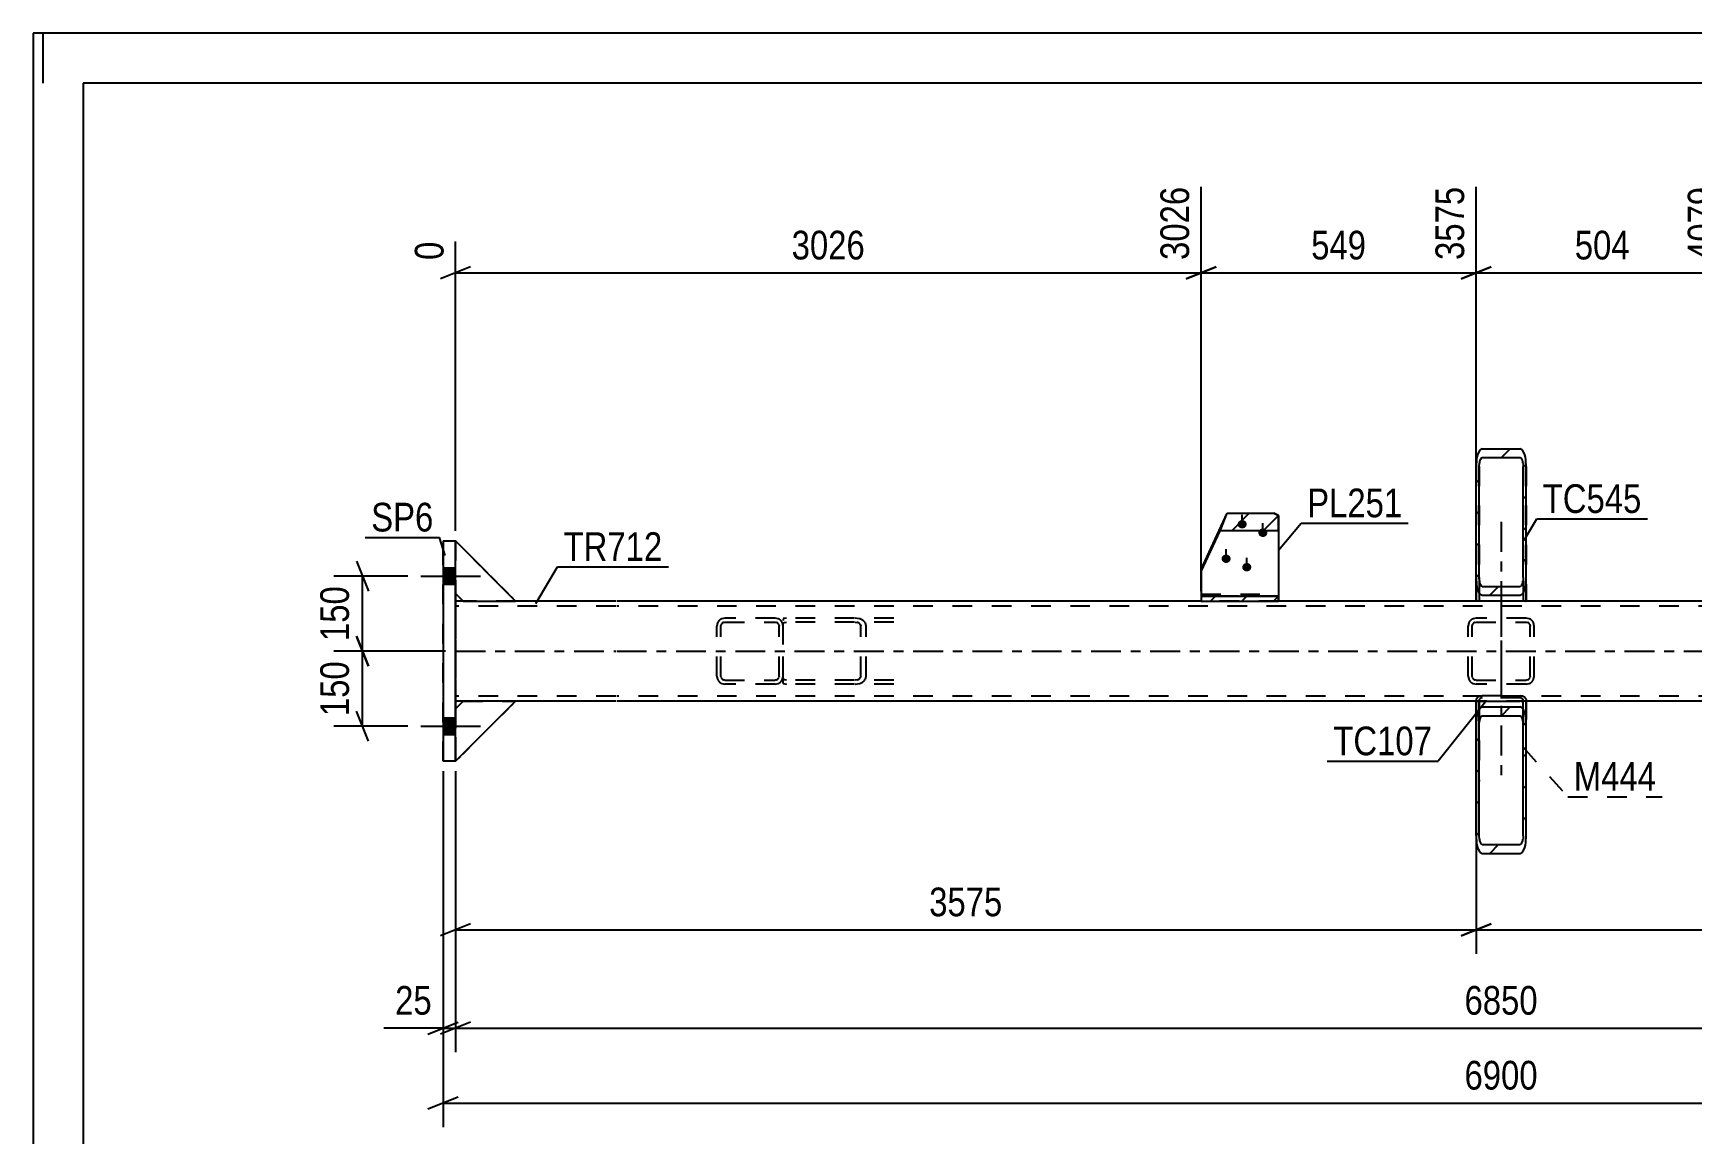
# Model space of a CAD drawing. Header units: millimetres. Extents: x 0 to 841, y 0 to 594.
# Drawn here: x 0 to 165.6, y 484.1 to 594 of the extents above; entities that cross this region are included whole.
import ezdxf

# ---------------------------------------------------------------- set-up
doc = ezdxf.new("R2010")
doc.units = ezdxf.units.MM
doc.linetypes.add('DXK_LINE_DOT2', pattern=[3.9198, 1.9599, -1.9599])
doc.linetypes.add('DXK_LINE_DOT3', pattern=[5.9187, 2.979, -0.9799, 0.9799, -0.9799])
doc.styles.add('Arial Narrow', font='ARIALN.TTF', dxfattribs={"height": 0.2})

# ---------------------------------------------------------------- blocks, each defined once
blk = doc.blocks.new('Unknown-761548639-1132')
at = {"color": 5, "linetype": 'Continuous'}
for p, q in [((841, 594), (0, 594)), ((0, 594), (0, 0)), ((1, 589), (1, 594)), ((836, 589), (5, 589)), ((5, 589), (5, 5))]:
    blk.add_line(p, q, dxfattribs=at)
blk = doc.blocks.new('Part-761548639-11695 - 11694')
at = {"linetype": 'Continuous'}
h = blk.add_hatch(dxfattribs=at)
h.set_pattern_fill('', scale=0.7, style=0, pattern_type=0)
h.set_pattern_definition([(45, (148.6996, 512.214), (-1.57154, 1.57154), [])])
h.paths.add_polyline_path([(148.47, 512.08), (148.7, 512.21), (148.89, 512.59), (149.02, 513.16), (149.07, 513.83), (149.07, 524.95), (149.02, 525.62), (148.89, 526.19), (148.7, 526.57), (148.47, 526.7), (144.67, 526.7), (144.44, 526.57), (144.25, 526.19), (144.12, 525.62), (144.07, 524.95), (144.07, 513.84), (144.12, 513.16), (144.25, 512.59), (144.44, 512.21), (144.67, 512.08)])
h.paths.add_polyline_path([(144.56, 513.02), (144.46, 513.21), (144.39, 513.5), (144.37, 513.84), (144.37, 524.95), (144.39, 525.28), (144.46, 525.57), (144.56, 525.76), (144.67, 525.82), (148.47, 525.82), (148.58, 525.76), (148.68, 525.57), (148.75, 525.28), (148.77, 524.95), (148.77, 513.83), (148.75, 513.5), (148.68, 513.21), (148.58, 513.02), (148.47, 512.96), (144.67, 512.96)])
at = {"color": 7, "linetype": 'DXK_LINE_DOT3'}
blk.add_line((146.57, 536.68), (146.57, 519.39), dxfattribs=at)
at = {"color": 2, "linetype": 'Continuous'}
for p, q in [((144.07, 527.28), (144.07, 527.28)), ((144.07, 524.95), (144.07, 527.28)), ((144.07, 527.28), (144.12, 527.28)), ((144.12, 527.28), (148.47, 527.28)), ((144.67, 526.7), (144.44, 526.57)), ((144.67, 526.7), (148.47, 526.7)), ((149.07, 527.28), (148.47, 527.28)), ((148.7, 526.57), (148.47, 526.7)), ((149.07, 527.28), (149.07, 527.28)), ((149.07, 524.95), (149.07, 527.28)), ((144.12, 525.62), (144.07, 524.95)), ((144.37, 524.95), (144.39, 525.28)), ((144.56, 525.76), (144.67, 525.82)), ((144.67, 525.82), (148.47, 525.82)), ((148.47, 525.82), (148.58, 525.76)), ((148.75, 525.28), (148.77, 524.95)), ((149.07, 524.95), (149.02, 525.62)), ((144.07, 513.84), (144.07, 524.95)), ((144.37, 513.84), (144.37, 524.95)), ((148.77, 513.83), (148.77, 524.95)), ((149.07, 513.83), (149.07, 524.95)), ((144.07, 513.84), (144.12, 513.16)), ((144.39, 513.5), (144.37, 513.84)), ((148.77, 513.83), (148.75, 513.5)), ((149.02, 513.16), (149.07, 513.83)), ((144.44, 512.21), (144.67, 512.08)), ((144.67, 512.96), (144.56, 513.02)), ((144.67, 512.96), (148.47, 512.96)), ((144.67, 512.08), (148.47, 512.08)), ((148.58, 513.02), (148.47, 512.96)), ((148.47, 512.08), (148.7, 512.21))]:
    blk.add_line(p, q, dxfattribs=at)
at = {"color": 7, "linetype": 'DXK_LINE_DOT2'}
for p, q in [((144.07, 513.84), (144.07, 527.28)), ((144.07, 527.28), (144.07, 527.28)), ((144.37, 513.84), (144.37, 527.28)), ((144.37, 524.95), (144.37, 527.28)), ((144.37, 527.28), (144.37, 527.28)), ((144.67, 527.28), (144.67, 527.28)), ((144.67, 527.28), (144.67, 527.28)), ((144.67, 527.28), (144.67, 527.28)), ((148.58, 527.28), (148.68, 527.28)), ((148.68, 527.28), (148.7, 527.28)), ((148.7, 527.28), (148.75, 527.28)), ((148.75, 527.28), (148.77, 527.28)), ((148.77, 524.95), (148.77, 527.28)), ((148.77, 513.83), (148.77, 527.28)), ((148.77, 527.28), (148.77, 527.28)), ((149.07, 513.83), (149.07, 527.28))]:
    blk.add_line(p, q, dxfattribs=at)
at = {"color": 2, "linetype": 'Continuous'}
for centre, radius, start, end in [((146.15, 525.45), 2.04, 146.8838, 175.3521), ((145.41, 525.2), 1.02, 146.8838, 175.3521), ((147.73, 525.2), 1.02, 4.6481, 33.1149), ((146.99, 525.45), 2.04, 4.6481, 33.1149), ((145.41, 513.58), 1.02, 184.6481, 213.1149), ((147.73, 513.58), 1.02, 326.8838, 355.3521), ((146.15, 513.33), 2.04, 184.6481, 213.1149), ((146.99, 513.33), 2.04, 326.8838, 355.3521)]:
    blk.add_arc(centre, radius, start, end, dxfattribs=at)
blk = doc.blocks.new('Part-761548639-11698 - 11694')
at = {"color": 7, "linetype": 'DXK_LINE_DOT2'}
for p, q in [((144.12, 527.55), (144.07, 527.41)), ((144.07, 527.41), (144.07, 523.99)), ((144.07, 527.28), (144.07, 527.36)), ((149.07, 527.28), (144.07, 527.28)), ((144.07, 519.27), (144.07, 527.28)), ((144.12, 527.55), (144.14, 527.58)), ((144.14, 527.58), (144.25, 527.7)), ((144.25, 527.7), (144.44, 527.81)), ((144.39, 527.48), (144.37, 527.41)), ((144.37, 527.41), (144.37, 523.99)), ((144.37, 527.28), (144.37, 527.36)), ((144.37, 527.28), (144.37, 527.28)), ((144.37, 527.28), (144.37, 519.27)), ((144.46, 527.54), (144.39, 527.48)), ((144.44, 527.81), (144.67, 527.85)), ((144.55, 527.58), (144.46, 527.54)), ((144.67, 527.6), (144.55, 527.58)), ((144.67, 527.85), (148.47, 527.85)), ((148.47, 527.6), (144.67, 527.6)), ((148.47, 527.85), (148.7, 527.81)), ((148.58, 527.58), (148.47, 527.6)), ((148.58, 527.58), (148.59, 527.58)), ((148.59, 527.58), (148.68, 527.54)), ((148.75, 527.48), (148.68, 527.54)), ((148.7, 527.81), (148.89, 527.7)), ((148.77, 527.41), (148.75, 527.48)), ((148.77, 523.99), (148.77, 527.41)), ((148.77, 527.28), (148.77, 527.36)), ((148.77, 519.27), (148.77, 527.28)), ((148.77, 527.28), (148.77, 527.28)), ((148.89, 527.7), (148.99, 527.58)), ((148.99, 527.58), (149.02, 527.55)), ((149.02, 527.55), (149.07, 527.41)), ((149.07, 527.41), (149.07, 523.99)), ((149.07, 527.28), (149.07, 527.36)), ((149.07, 519.27), (149.07, 527.28))]:
    blk.add_line(p, q, dxfattribs=at)
blk = doc.blocks.new('Part-761548639-11700 - 11694')
at = {"color": 7, "linetype": 'DXK_LINE_DOT2'}
for p, q in [((75.21, 535.58), (74.87, 535.53)), ((74.87, 529.03), (74.87, 535.53)), ((74.87, 535.52), (74.87, 535.35)), ((74.87, 529.22), (74.87, 535.35)), ((74.87, 535.09), (75, 535.15)), ((75, 535.15), (75.21, 535.18)), ((85.92, 535.58), (75.21, 535.58)), ((85.92, 535.18), (75.21, 535.18)), ((82.5, 535.52), (82.08, 535.58)), ((82.08, 535.18), (82.29, 535.15)), ((82.58, 534.94), (82.62, 534.78)), ((83.17, 534.78), (83.09, 535.09)), ((82.62, 529.78), (82.62, 534.78)), ((83.17, 529.78), (83.17, 534.78)), ((75, 529.41), (74.87, 529.48)), ((74.87, 529.04), (74.87, 529.22)), ((74.87, 529.03), (75.21, 528.98)), ((75.21, 529.38), (75, 529.41)), ((85.92, 529.38), (75.21, 529.38)), ((85.92, 528.98), (75.21, 528.98)), ((82.29, 529.41), (82.08, 529.38)), ((82.08, 528.98), (82.5, 529.04)), ((82.62, 529.78), (82.58, 529.63)), ((83.09, 529.48), (83.17, 529.78))]:
    blk.add_line(p, q, dxfattribs=at)
for centre, radius, start, end in [((82.16, 534.67), 0.501, 32.4082, 75.4439), ((82.24, 534.55), 1, 32.4082, 75.4439), ((82.16, 529.9), 0.501, 284.5561, 327.5918), ((82.24, 530.01), 1, 284.5561, 327.5918)]:
    blk.add_arc(centre, radius, start, end, dxfattribs=at)
blk = doc.blocks.new('Bolt-761548639-11765 - 11694')
at = {"linetype": 'Continuous'}
for points in [[(42.17, 538.96), (42.17, 540.61), (40.92, 540.61), (40.92, 538.96)], [(42.17, 538.96), (42.17, 540.61), (40.92, 540.61), (40.92, 538.96)], [(42.17, 523.96), (42.17, 525.61), (40.92, 525.61), (40.92, 523.96)], [(42.17, 523.96), (42.17, 525.61), (40.92, 525.61), (40.92, 523.96)]]:
    blk.add_hatch(color=1, dxfattribs=at).paths.add_polyline_path(points)
at = {"color": 1, "linetype": 'Continuous'}
for p, q in [((40.92, 540.61), (42.17, 540.61)), ((40.92, 540.61), (42.17, 540.61)), ((38.72, 539.78), (44.67, 539.78)), ((38.72, 539.78), (44.67, 539.78)), ((40.92, 538.96), (42.17, 538.96)), ((40.92, 538.96), (42.17, 538.96)), ((40.92, 525.61), (42.17, 525.61)), ((40.92, 525.61), (42.17, 525.61)), ((38.72, 524.78), (44.67, 524.78)), ((38.72, 524.78), (44.67, 524.78)), ((40.92, 523.96), (42.17, 523.96)), ((40.92, 523.96), (42.17, 523.96))]:
    blk.add_line(p, q, dxfattribs=at)
blk = doc.blocks.new('Part-761548639-11701 - 11694')
at = {"color": 7, "linetype": 'DXK_LINE_DOT2'}
for p, q in [((68.33, 535.09), (68.27, 534.78)), ((68.67, 534.78), (68.7, 534.94)), ((69.07, 535.58), (68.76, 535.52)), ((68.92, 535.15), (69.07, 535.18)), ((74.07, 535.58), (69.07, 535.58)), ((69.07, 535.18), (69.07, 535.18)), ((69.07, 535.18), (74.07, 535.18)), ((74.38, 535.52), (74.07, 535.58)), ((74.07, 535.18), (74.07, 535.18)), ((74.07, 535.18), (74.22, 535.15)), ((74.44, 534.94), (74.47, 534.78)), ((74.87, 534.78), (74.81, 535.09)), ((68.27, 529.78), (68.27, 534.78)), ((68.27, 534.78), (68.27, 534.78)), ((68.67, 534.78), (68.67, 534.78)), ((68.67, 529.78), (68.67, 534.78)), ((74.47, 534.78), (74.47, 534.78)), ((74.47, 529.78), (74.47, 534.78)), ((74.87, 529.78), (74.87, 534.78)), ((74.87, 534.78), (74.87, 534.78)), ((68.27, 529.78), (68.27, 529.78)), ((68.27, 529.78), (68.33, 529.48)), ((68.67, 529.78), (68.67, 529.78)), ((68.7, 529.63), (68.67, 529.78)), ((68.76, 529.04), (69.07, 528.98)), ((69.07, 529.38), (68.92, 529.41)), ((69.07, 529.38), (69.07, 529.38)), ((69.07, 529.38), (74.07, 529.38)), ((74.07, 528.98), (69.07, 528.98)), ((74.22, 529.41), (74.07, 529.38)), ((74.07, 529.38), (74.07, 529.38)), ((74.07, 528.98), (74.38, 529.04)), ((74.47, 529.78), (74.44, 529.63)), ((74.47, 529.78), (74.47, 529.78)), ((74.81, 529.48), (74.87, 529.78)), ((74.87, 529.78), (74.87, 529.78))]:
    blk.add_line(p, q, dxfattribs=at)
for centre, radius, start, end in [((69.07, 534.78), 0.8, 112.5, 157.5), ((69.07, 534.78), 0.4, 112.5, 157.5), ((74.07, 534.78), 0.4, 22.5, 67.5), ((74.07, 534.78), 0.8, 22.5, 67.5), ((69.07, 529.78), 0.8, 202.5, 247.5), ((69.07, 529.78), 0.4, 202.5, 247.5), ((74.07, 529.78), 0.4, 292.5, 337.5), ((74.07, 529.78), 0.8, 292.5, 337.5)]:
    blk.add_arc(centre, radius, start, end, dxfattribs=at)
blk = doc.blocks.new('Part-761548639-11712 - 11694')
at = {"color": 2, "linetype": 'Continuous'}
for p, q in [((40.92, 543.28), (40.92, 543.28)), ((40.92, 543.28), (40.92, 521.28)), ((40.92, 543.28), (42.17, 543.28)), ((42.17, 521.28), (42.17, 543.28)), ((42.17, 521.28), (40.92, 521.28))]:
    blk.add_line(p, q, dxfattribs=at)
at = {"color": 7, "linetype": 'DXK_LINE_DOT2'}
for p, q in [((40.92, 543.28), (40.92, 543.28)), ((40.92, 521.28), (40.92, 543.28)), ((42.17, 543.28), (42.17, 521.28))]:
    blk.add_line(p, q, dxfattribs=at)
blk = doc.blocks.new('Part-761548639-11704 - 11694')
at = {"linetype": 'Continuous'}
h = blk.add_hatch(dxfattribs=at)
h.set_pattern_fill('', scale=0.7, style=0, pattern_type=0)
h.set_pattern_definition([(45, (148.6996, 537.9997), (-1.57154, 1.57154), [])])
h.paths.add_polyline_path([(148.47, 537.87), (148.7, 538), (148.89, 538.38), (149.02, 538.95), (149.07, 539.62), (149.07, 550.73), (149.02, 551.4), (148.89, 551.97), (148.7, 552.35), (148.47, 552.48), (144.67, 552.48), (144.44, 552.35), (144.25, 551.97), (144.12, 551.4), (144.07, 550.73), (144.07, 539.62), (144.12, 538.95), (144.25, 538.38), (144.44, 538), (144.67, 537.87)])
h.paths.add_polyline_path([(144.56, 538.81), (144.46, 539), (144.39, 539.28), (144.37, 539.62), (144.37, 550.73), (144.39, 551.07), (144.46, 551.35), (144.56, 551.54), (144.67, 551.61), (148.47, 551.61), (148.58, 551.54), (148.68, 551.35), (148.75, 551.07), (148.77, 550.73), (148.77, 539.62), (148.75, 539.28), (148.68, 539), (148.58, 538.81), (148.47, 538.74), (144.67, 538.74)])
at = {"color": 2, "linetype": 'Continuous'}
for p, q in [((144.67, 552.48), (144.44, 552.35)), ((144.56, 551.54), (144.67, 551.61)), ((144.67, 552.48), (148.47, 552.48)), ((144.67, 551.61), (148.47, 551.61)), ((148.7, 552.35), (148.47, 552.48)), ((148.47, 551.61), (148.58, 551.54)), ((144.12, 551.4), (144.07, 550.73)), ((144.07, 539.62), (144.07, 550.73)), ((144.37, 550.73), (144.39, 551.07)), ((144.37, 539.62), (144.37, 550.73)), ((148.75, 551.07), (148.77, 550.73)), ((148.77, 539.62), (148.77, 550.73)), ((149.07, 550.73), (149.02, 551.4)), ((149.07, 539.62), (149.07, 550.73)), ((144.07, 537.28), (144.07, 539.62)), ((144.07, 539.62), (144.12, 538.95)), ((144.39, 539.28), (144.37, 539.62)), ((144.67, 538.74), (144.56, 538.81)), ((144.67, 538.74), (148.47, 538.74)), ((148.58, 538.81), (148.47, 538.74)), ((148.77, 539.62), (148.75, 539.28)), ((149.02, 538.95), (149.07, 539.62)), ((149.07, 537.28), (149.07, 539.62)), ((144.07, 537.28), (144.07, 537.28)), ((149.02, 537.28), (144.07, 537.28)), ((144.44, 538), (144.67, 537.87)), ((144.67, 537.87), (148.47, 537.87)), ((148.47, 537.87), (148.7, 538)), ((149.02, 537.28), (149.07, 537.28)), ((149.07, 537.28), (149.07, 537.28))]:
    blk.add_line(p, q, dxfattribs=at)
at = {"color": 7, "linetype": 'DXK_LINE_DOT2'}
for p, q in [((144.07, 550.73), (144.07, 537.28)), ((144.37, 550.73), (144.37, 537.28)), ((148.77, 550.73), (148.77, 537.28)), ((149.07, 550.73), (149.07, 537.28)), ((144.37, 539.62), (144.37, 537.28)), ((148.77, 539.62), (148.77, 537.28)), ((144.07, 537.28), (144.07, 537.28)), ((144.37, 537.28), (144.37, 537.28)), ((144.67, 537.28), (144.67, 537.28)), ((144.67, 537.28), (144.67, 537.28)), ((144.67, 537.28), (144.67, 537.28)), ((148.75, 537.28), (148.77, 537.28)), ((148.77, 537.28), (148.77, 537.28))]:
    blk.add_line(p, q, dxfattribs=at)
at = {"color": 7, "linetype": 'DXK_LINE_DOT3'}
blk.add_line((146.57, 545.18), (146.57, 527.89), dxfattribs=at)
at = {"color": 2, "linetype": 'Continuous'}
for centre, radius, start, end in [((146.15, 551.24), 2.04, 146.8848, 175.3517), ((145.41, 550.98), 1.02, 146.8848, 175.3517), ((147.73, 550.98), 1.02, 4.6479, 33.1165), ((146.99, 551.24), 2.04, 4.6479, 33.1165), ((146.15, 539.11), 2.04, 184.6479, 213.1165), ((145.41, 539.37), 1.02, 184.6479, 213.1165), ((147.73, 539.37), 1.02, 326.8848, 355.3517), ((146.99, 539.11), 2.04, 326.8848, 355.3517)]:
    blk.add_arc(centre, radius, start, end, dxfattribs=at)
blk = doc.blocks.new('Part-761548639-11715 - 11694')
at = {"color": 7, "linetype": 'DXK_LINE_DOT2'}
for p, q in [((143.33, 535.09), (143.27, 534.78)), ((143.67, 534.78), (143.7, 534.94)), ((144.07, 535.58), (143.76, 535.52)), ((143.92, 535.15), (144.07, 535.18)), ((149.07, 535.58), (144.07, 535.58)), ((144.07, 535.18), (144.07, 535.18)), ((144.07, 535.18), (149.07, 535.18)), ((149.38, 535.52), (149.07, 535.58)), ((149.07, 535.18), (149.07, 535.18)), ((149.07, 535.18), (149.22, 535.15)), ((149.44, 534.94), (149.47, 534.78)), ((149.87, 534.78), (149.81, 535.09)), ((143.27, 529.78), (143.27, 534.78)), ((143.27, 534.78), (143.27, 534.78)), ((143.67, 534.78), (143.67, 534.78)), ((143.67, 529.78), (143.67, 534.78)), ((149.47, 534.78), (149.47, 534.78)), ((149.47, 529.78), (149.47, 534.78)), ((149.87, 529.78), (149.87, 534.78)), ((149.87, 534.78), (149.87, 534.78)), ((143.27, 529.78), (143.27, 529.78)), ((143.27, 529.78), (143.33, 529.48)), ((143.67, 529.78), (143.67, 529.78)), ((143.7, 529.63), (143.67, 529.78)), ((143.76, 529.04), (144.07, 528.98)), ((144.07, 529.38), (143.92, 529.41)), ((144.07, 529.38), (144.07, 529.38)), ((144.07, 529.38), (149.07, 529.38)), ((149.07, 528.98), (144.07, 528.98)), ((149.22, 529.41), (149.07, 529.38)), ((149.07, 529.38), (149.07, 529.38)), ((149.07, 528.98), (149.38, 529.04)), ((149.47, 529.78), (149.44, 529.63)), ((149.47, 529.78), (149.47, 529.78)), ((149.81, 529.48), (149.87, 529.78)), ((149.87, 529.78), (149.87, 529.78))]:
    blk.add_line(p, q, dxfattribs=at)
for centre, radius, start, end in [((144.07, 534.78), 0.8, 112.5, 157.5), ((144.07, 534.78), 0.4, 112.5, 157.5), ((149.07, 534.78), 0.4, 22.5, 67.5), ((149.07, 534.78), 0.8, 22.5, 67.5), ((144.07, 529.78), 0.8, 202.5, 247.5), ((144.07, 529.78), 0.4, 202.5, 247.5), ((149.07, 529.78), 0.4, 292.5, 337.5), ((149.07, 529.78), 0.8, 292.5, 337.5)]:
    blk.add_arc(centre, radius, start, end, dxfattribs=at)
blk = doc.blocks.new('Part-761548639-11723 - 11694')
at = {"color": 7, "linetype": 'DXK_LINE_DOT2'}
for p, q in [((42.17, 526.53), (42.92, 527.28)), ((48.17, 527.28), (42.17, 521.28)), ((42.17, 526.53), (42.92, 527.28)), ((42.17, 521.28), (48.17, 527.28)), ((42.92, 527.28), (48.17, 527.28)), ((42.17, 521.28), (42.17, 526.53)), ((42.17, 526.53), (42.17, 526.53)), ((42.17, 521.28), (42.17, 526.53)), ((42.17, 521.28), (42.17, 521.28))]:
    blk.add_line(p, q, dxfattribs=at)
blk = doc.blocks.new('Part-761548639-11724 - 11694')
at = {"color": 2, "linetype": 'Continuous'}
for p, q in [((42.17, 526.53), (42.92, 527.28)), ((42.17, 521.28), (48.17, 527.28)), ((42.92, 527.28), (42.92, 527.28)), ((48.17, 527.28), (42.92, 527.28)), ((48.17, 527.28), (48.17, 527.28))]:
    blk.add_line(p, q, dxfattribs=at)
at = {"color": 7, "linetype": 'DXK_LINE_DOT2'}
for p, q in [((42.17, 526.53), (42.92, 527.28)), ((48.17, 527.28), (42.17, 521.28)), ((42.17, 521.28), (42.17, 526.53)), ((42.17, 526.53), (42.17, 526.53)), ((42.17, 526.53), (42.17, 521.28)), ((42.17, 521.28), (42.17, 521.28))]:
    blk.add_line(p, q, dxfattribs=at)
blk = doc.blocks.new('Part-761548639-11725 - 11694')
at = {"color": 7, "linetype": 'DXK_LINE_DOT2'}
for p, q in [((42.17, 526.53), (42.92, 527.28)), ((48.17, 527.28), (42.17, 521.28)), ((42.17, 526.53), (42.92, 527.28)), ((42.17, 521.28), (48.17, 527.28)), ((42.92, 527.28), (48.17, 527.28)), ((42.17, 521.28), (42.17, 526.53)), ((42.17, 526.53), (42.17, 526.53)), ((42.17, 521.28), (42.17, 526.53)), ((42.17, 521.28), (42.17, 521.28))]:
    blk.add_line(p, q, dxfattribs=at)
blk = doc.blocks.new('Part-761548639-11726 - 11694')
at = {"color": 7, "linetype": 'DXK_LINE_DOT2'}
for p, q in [((48.17, 537.28), (42.17, 543.28)), ((42.17, 543.28), (42.17, 538.03)), ((42.17, 543.28), (42.17, 543.28)), ((42.17, 543.28), (48.17, 537.28)), ((42.17, 538.03), (42.17, 543.28)), ((42.92, 537.28), (42.17, 538.03)), ((42.17, 538.03), (42.17, 538.03)), ((42.17, 538.03), (42.92, 537.28)), ((42.92, 537.28), (48.17, 537.28))]:
    blk.add_line(p, q, dxfattribs=at)
blk = doc.blocks.new('Part-761548639-11727 - 11694')
at = {"color": 2, "linetype": 'Continuous'}
for p, q in [((48.17, 537.28), (42.17, 543.28)), ((42.92, 537.28), (42.17, 538.03)), ((42.92, 537.28), (48.17, 537.28))]:
    blk.add_line(p, q, dxfattribs=at)
at = {"color": 7, "linetype": 'DXK_LINE_DOT2'}
for p, q in [((42.17, 543.28), (42.17, 538.03)), ((42.17, 543.28), (42.17, 543.28)), ((42.17, 543.28), (48.17, 537.28)), ((42.17, 538.03), (42.17, 543.28)), ((42.17, 538.03), (42.17, 538.03)), ((42.17, 538.03), (42.92, 537.28))]:
    blk.add_line(p, q, dxfattribs=at)
blk = doc.blocks.new('Part-761548639-11728 - 11694')
at = {"color": 7, "linetype": 'DXK_LINE_DOT2'}
for p, q in [((48.17, 537.28), (42.17, 543.28)), ((42.17, 543.28), (42.17, 538.03)), ((42.17, 543.28), (42.17, 543.28)), ((42.17, 543.28), (48.17, 537.28)), ((42.17, 538.03), (42.17, 543.28)), ((42.92, 537.28), (42.17, 538.03)), ((42.17, 538.03), (42.17, 538.03)), ((42.17, 538.03), (42.92, 537.28)), ((42.92, 537.28), (48.17, 537.28))]:
    blk.add_line(p, q, dxfattribs=at)
blk = doc.blocks.new('Part-761548639-11751 - 11694')
at = {"linetype": 'Continuous'}
h = blk.add_hatch(dxfattribs=at)
h.set_pattern_fill('', scale=0.7, style=0, pattern_type=0)
h.set_pattern_definition([(45, (124.3315, 537.7828), (-1.57154, 1.57154), [])])
h.paths.add_polyline_path([(124.33, 537.28), (124.33, 537.78), (116.61, 537.78), (116.61, 537.28)])
at = {"color": 7, "linetype": 'DXK_LINE_DOT2'}
for p, q in [((124.33, 537.78), (116.61, 537.78)), ((116.61, 537.78), (116.61, 537.28)), ((116.61, 537.28), (124.33, 537.28)), ((124.33, 537.28), (124.33, 537.78))]:
    blk.add_line(p, q, dxfattribs=at)
at = {"color": 2, "linetype": 'Continuous'}
for p, q in [((116.61, 537.78), (124.33, 537.78)), ((116.61, 537.78), (116.61, 537.28)), ((116.61, 537.28), (124.33, 537.28)), ((124.33, 537.78), (124.33, 537.28))]:
    blk.add_line(p, q, dxfattribs=at)
blk = doc.blocks.new('Part-761548639-11758 - 11694')
at = {"color": 2, "linetype": 'Continuous'}
for p, q in [((42.92, 537.28), (42.17, 537.28)), ((58.17, 537.28), (48.17, 537.28)), ((116.61, 537.28), (58.27, 537.28)), ((144.07, 537.28), (124.33, 537.28)), ((169.26, 537.28), (149.07, 537.28)), ((42.17, 528.28), (42.17, 536.28)), ((42.92, 527.28), (42.17, 527.28)), ((58.17, 527.28), (48.17, 527.28)), ((144.07, 527.28), (58.27, 527.28)), ((234.87, 527.28), (149.07, 527.28))]:
    blk.add_line(p, q, dxfattribs=at)
at = {"color": 7, "linetype": 'DXK_LINE_DOT2'}
for p, q in [((42.17, 537.28), (42.17, 527.28)), ((42.17, 536.28), (42.17, 537.28)), ((42.17, 537.28), (42.17, 537.28)), ((58.17, 536.78), (42.17, 536.78)), ((42.17, 536.78), (42.17, 536.74)), ((42.17, 536.74), (42.17, 536.28)), ((48.17, 537.28), (42.92, 537.28)), ((234.87, 536.78), (58.27, 536.78)), ((124.33, 537.28), (116.61, 537.28)), ((149.07, 537.28), (144.07, 537.28)), ((42.17, 527.9), (42.17, 528.28)), ((42.17, 527.28), (42.17, 528.28)), ((58.17, 527.78), (42.17, 527.78)), ((42.17, 527.28), (42.17, 527.28)), ((42.17, 527.28), (42.17, 527.28)), ((48.17, 527.28), (42.92, 527.28)), ((234.87, 527.78), (58.27, 527.78)), ((149.07, 527.28), (144.07, 527.28))]:
    blk.add_line(p, q, dxfattribs=at)
at = {"color": 7, "linetype": 'DXK_LINE_DOT3'}
for p, q in [((42.17, 532.28), (58.17, 532.28)), ((58.27, 532.28), (234.87, 532.28))]:
    blk.add_line(p, q, dxfattribs=at)
blk = doc.blocks.new('Part-761548639-11761 - 11694')
at = {"linetype": 'Continuous'}
h = blk.add_hatch(dxfattribs=at)
h.set_pattern_fill('', scale=0.7, style=0, pattern_type=0)
h.set_pattern_definition([(45, (124.3315, 545.815), (-1.57154, 1.57154), [])])
h.paths.add_polyline_path([(124.33, 544.3), (124.33, 545.81), (123.86, 546.05), (119.22, 546.05), (118.5, 544.3)])
at = {"color": 2, "linetype": 'Continuous'}
for p, q in [((116.61, 540.43), (119.22, 546.05)), ((118.5, 544.3), (119.22, 546.05)), ((119.22, 546.05), (123.86, 546.05)), ((123.86, 546.05), (124.33, 545.84)), ((124.33, 545.81), (123.86, 546.05)), ((124.33, 545.84), (124.33, 545.81)), ((124.33, 544.3), (124.33, 545.81)), ((116.61, 540.23), (118.5, 544.3)), ((124.33, 544.3), (118.5, 544.3)), ((124.33, 544.3), (124.33, 537.78)), ((116.61, 540.23), (116.61, 540.43)), ((116.61, 540.23), (116.61, 537.78))]:
    blk.add_line(p, q, dxfattribs=at)
at = {"color": 7, "linetype": 'DXK_LINE_DOT2'}
for p, q in [((124.33, 545.81), (124.33, 544.3)), ((116.61, 537.96), (116.61, 537.76)), ((116.61, 537.96), (124.33, 537.96)), ((116.61, 537.76), (124.33, 537.76)), ((124.33, 537.76), (124.33, 537.78))]:
    blk.add_line(p, q, dxfattribs=at)
blk = doc.blocks.new('Bolt-761548639-11773 - 11694')
at = {"linetype": 'Continuous'}
for points in [[(120.71, 545.37), (120.81, 545.37), (120.89, 545.34), (120.98, 545.29), (121.05, 545.23), (121.1, 545.16), (121.14, 545.08), (121.16, 545), (121.16, 544.91), (121.14, 544.82), (121.1, 544.74), (121.05, 544.67), (120.98, 544.61), (120.89, 544.57), (120.81, 544.54), (120.71, 544.53), (120.62, 544.54), (120.53, 544.57), (120.45, 544.61), (120.38, 544.67), (120.32, 544.74), (120.28, 544.82), (120.26, 544.91), (120.26, 545), (120.28, 545.08), (120.32, 545.16), (120.38, 545.23), (120.45, 545.29), (120.53, 545.34), (120.62, 545.37)], [(122.77, 544.53), (122.87, 544.52), (122.96, 544.49), (123.04, 544.45), (123.11, 544.39), (123.16, 544.32), (123.2, 544.24), (123.22, 544.15), (123.22, 544.06), (123.2, 543.97), (123.16, 543.89), (123.11, 543.82), (123.04, 543.76), (122.96, 543.72), (122.87, 543.69), (122.77, 543.68), (122.68, 543.69), (122.59, 543.72), (122.51, 543.76), (122.44, 543.82), (122.38, 543.89), (122.35, 543.97), (122.33, 544.06), (122.33, 544.15), (122.35, 544.24), (122.38, 544.32), (122.44, 544.39), (122.51, 544.45), (122.59, 544.49), (122.68, 544.52)], [(119.11, 541.93), (119.2, 541.92), (119.29, 541.89), (119.37, 541.85), (119.44, 541.79), (119.5, 541.72), (119.54, 541.64), (119.56, 541.55), (119.56, 541.46), (119.54, 541.38), (119.5, 541.3), (119.44, 541.22), (119.37, 541.17), (119.29, 541.12), (119.2, 541.09), (119.11, 541.08), (119.02, 541.09), (118.93, 541.12), (118.85, 541.17), (118.78, 541.22), (118.72, 541.3), (118.68, 541.38), (118.66, 541.46), (118.66, 541.55), (118.68, 541.64), (118.72, 541.72), (118.78, 541.79), (118.85, 541.85), (118.93, 541.89), (119.02, 541.92)], [(121.17, 541.08), (121.27, 541.07), (121.35, 541.05), (121.44, 541), (121.51, 540.94), (121.56, 540.87), (121.6, 540.79), (121.62, 540.71), (121.62, 540.62), (121.6, 540.53), (121.56, 540.45), (121.51, 540.38), (121.44, 540.32), (121.35, 540.27), (121.27, 540.25), (121.17, 540.24), (121.08, 540.25), (120.99, 540.27), (120.91, 540.32), (120.84, 540.38), (120.78, 540.45), (120.74, 540.53), (120.72, 540.62), (120.72, 540.71), (120.74, 540.79), (120.78, 540.87), (120.84, 540.94), (120.91, 541), (120.99, 541.05), (121.08, 541.07)]]:
    blk.add_hatch(color=1, dxfattribs=at).paths.add_polyline_path(points)
at = {"color": 1, "linetype": 'Continuous'}
for p, q in [((120.71, 544.61), (120.71, 545.89)), ((122.77, 543.76), (122.77, 545.05)), ((119.11, 541.17), (119.11, 542.45)), ((121.17, 540.32), (121.17, 541.6))]:
    blk.add_line(p, q, dxfattribs=at)
blk = doc.blocks.new('StraightDimension-761548639-11906 - 11694')
at = {"color": 7, "linetype": 'Continuous'}
for p, q in [((32.28, 533.78), (33.48, 530.78)), ((41.17, 532.28), (30.03, 532.28)), ((32.88, 524.78), (32.88, 532.28)), ((33.48, 523.28), (32.28, 526.28)), ((37.42, 524.78), (30.03, 524.78))]:
    blk.add_line(p, q, dxfattribs=at)
at = {"color": 0}
blk.add_wipeout([(32.13, 531.87), (27.93, 531.87), (27.93, 525.19), (32.13, 525.19)], dxfattribs=at)
at = {"color": 3, "style": 'Arial Narrow'}
blk.add_text('150', height=2.863, rotation=90.0002, dxfattribs=at).set_placement((31.53, 525.79))
blk = doc.blocks.new('StraightDimension-761548639-12564 - 11694')
at = {"color": 7, "linetype": 'Continuous'}
for p, q in [((116.61, 538.28), (116.61, 578.66)), ((144.07, 538.28), (144.07, 578.66)), ((118.11, 570.65), (115.11, 569.45)), ((116.61, 570.05), (144.07, 570.05)), ((142.57, 569.45), (145.57, 570.65))]:
    blk.add_line(p, q, dxfattribs=at)
at = {"color": 0, "linetype": 'Continuous'}
blk.add_wipeout([(143.47, 579.26), (139.27, 579.26), (139.27, 570.75), (143.47, 570.75)], dxfattribs=at)
at = {"color": 0}
blk.add_wipeout([(133.68, 570.8), (133.68, 575), (127, 575), (127, 570.8)], dxfattribs=at)
at = {"color": 3, "linetype": 'Continuous', "style": 'Arial Narrow'}
blk.add_text('3575', height=2.863, rotation=90.0002, dxfattribs=at).set_placement((142.87, 571.35))
at = {"color": 3, "style": 'Arial Narrow'}
blk.add_text('549', height=2.863, dxfattribs=at).set_placement((127.6, 571.4))
blk = doc.blocks.new('StraightDimension-761548639-12563 - 11694')
at = {"color": 7, "linetype": 'Continuous'}
for p, q in [((144.07, 538.28), (144.07, 578.66)), ((169.26, 538.28), (169.26, 578.66)), ((145.57, 570.65), (142.57, 569.45)), ((144.07, 570.05), (169.26, 570.05)), ((167.76, 569.45), (170.76, 570.65))]:
    blk.add_line(p, q, dxfattribs=at)
at = {"color": 0, "linetype": 'Continuous'}
blk.add_wipeout([(168.66, 579.26), (164.46, 579.26), (164.46, 570.75), (168.66, 570.75)], dxfattribs=at)
at = {"color": 0}
blk.add_wipeout([(160.01, 570.8), (160.01, 575), (153.32, 575), (153.32, 570.8)], dxfattribs=at)
at = {"color": 3, "linetype": 'Continuous', "style": 'Arial Narrow'}
blk.add_text('4079', height=2.863, rotation=90.0002, dxfattribs=at).set_placement((168.06, 571.35))
at = {"color": 3, "style": 'Arial Narrow'}
blk.add_text('504', height=2.863, dxfattribs=at).set_placement((153.92, 571.4))
blk = doc.blocks.new('StraightDimension-761548639-11905 - 11694')
at = {"color": 7, "linetype": 'Continuous'}
for p, q in [((32.28, 541.28), (33.48, 538.28)), ((37.42, 539.78), (30.03, 539.78)), ((32.88, 532.28), (32.88, 539.78)), ((33.48, 530.78), (32.28, 533.78)), ((41.17, 532.28), (30.03, 532.28))]:
    blk.add_line(p, q, dxfattribs=at)
at = {"color": 0}
blk.add_wipeout([(32.13, 539.37), (27.93, 539.37), (27.93, 532.69), (32.13, 532.69)], dxfattribs=at)
at = {"color": 3, "style": 'Arial Narrow'}
blk.add_text('150', height=2.863, rotation=90.0002, dxfattribs=at).set_placement((31.53, 533.29))
blk = doc.blocks.new('StraightDimension-761548639-12841 - 11694')
at = {"color": 7, "linetype": 'Continuous'}
for p, q in [((40.92, 520.28), (40.92, 484.74)), ((42.42, 487.74), (39.42, 486.54)), ((40.92, 487.14), (252.22, 487.14))]:
    blk.add_line(p, q, dxfattribs=at)
at = {"color": 0}
blk.add_wipeout([(150.83, 487.89), (150.83, 492.09), (142.31, 492.09), (142.31, 487.89)], dxfattribs=at)
at = {"color": 3, "style": 'Arial Narrow'}
blk.add_text('6900', height=2.863, dxfattribs=at).set_placement((142.91, 488.49))
blk = doc.blocks.new('StraightDimension-761548639-12760 - 11694')
at = {"color": 7, "linetype": 'Continuous'}
for p, q in [((42.17, 520.28), (42.17, 492.22)), ((43.67, 495.22), (40.67, 494.02)), ((42.17, 494.62), (250.97, 494.62))]:
    blk.add_line(p, q, dxfattribs=at)
at = {"color": 0}
blk.add_wipeout([(150.83, 495.37), (150.83, 499.57), (142.31, 499.57), (142.31, 495.37)], dxfattribs=at)
at = {"color": 3, "style": 'Arial Narrow'}
blk.add_text('6850', height=2.863, dxfattribs=at).set_placement((142.91, 495.97))
blk = doc.blocks.new('StraightDimension-761548639-11858 - 11694')
at = {"color": 7, "linetype": 'Continuous'}
for p, q in [((144.07, 526.28), (144.07, 502.05)), ((250.97, 526.28), (250.97, 502.05)), ((145.57, 505.05), (142.57, 503.85)), ((144.07, 504.45), (250.97, 504.45)), ((249.47, 503.85), (252.47, 505.05))]:
    blk.add_line(p, q, dxfattribs=at)
at = {"color": 0}
blk.add_wipeout([(201.78, 505.2), (201.78, 509.4), (193.26, 509.4), (193.26, 505.2)], dxfattribs=at)
at = {"color": 3, "style": 'Arial Narrow'}
blk.add_text('3275', height=2.863, dxfattribs=at).set_placement((193.86, 505.8))
blk = doc.blocks.new('StraightDimension-761548639-11859 - 11694')
at = {"color": 7, "linetype": 'Continuous'}
for p, q in [((144.07, 526.28), (144.07, 502.05)), ((42.17, 520.28), (42.17, 502.05)), ((43.67, 505.05), (40.67, 503.85)), ((42.17, 504.45), (144.07, 504.45)), ((142.57, 503.85), (145.57, 505.05))]:
    blk.add_line(p, q, dxfattribs=at)
at = {"color": 0}
blk.add_wipeout([(97.38, 505.2), (97.38, 509.4), (88.86, 509.4), (88.86, 505.2)], dxfattribs=at)
at = {"color": 3, "style": 'Arial Narrow'}
blk.add_text('3575', height=2.863, dxfattribs=at).set_placement((89.46, 505.8))
blk = doc.blocks.new('StraightDimension-761548639-12565 - 11694')
at = {"color": 7, "linetype": 'Continuous'}
for p, q in [((116.61, 538.28), (116.61, 578.66)), ((42.17, 544.28), (42.17, 573.18)), ((43.67, 570.65), (40.67, 569.45)), ((42.17, 570.05), (116.61, 570.05)), ((115.11, 569.45), (118.11, 570.65))]:
    blk.add_line(p, q, dxfattribs=at)
at = {"color": 0, "linetype": 'Continuous'}
for points in [[(116.01, 579.26), (111.81, 579.26), (111.81, 570.75), (116.01, 570.75)], [(41.57, 573.78), (37.37, 573.78), (37.37, 570.75), (41.57, 570.75)]]:
    blk.add_wipeout(points, dxfattribs=at)
at = {"color": 0}
blk.add_wipeout([(83.64, 570.8), (83.64, 575), (75.13, 575), (75.13, 570.8)], dxfattribs=at)
at = {"color": 3, "linetype": 'Continuous', "style": 'Arial Narrow'}
for s, height, p in [('3026', 2.863, (115.41, 571.35)), ('0', 2.86, (40.97, 571.35))]:
    blk.add_text(s, height=height, rotation=90.0002, dxfattribs=at).set_placement(p)
at = {"color": 3, "style": 'Arial Narrow'}
blk.add_text('3026', height=2.863, dxfattribs=at).set_placement((75.73, 571.4))
blk = doc.blocks.new('StraightDimension-761548639-12761 - 11694')
at = {"color": 7, "linetype": 'Continuous'}
for p, q in [((40.92, 520.28), (40.92, 492.22)), ((42.17, 520.28), (42.17, 492.22)), ((39.42, 494.02), (42.42, 495.22)), ((43.67, 495.22), (40.67, 494.02)), ((40.92, 494.62), (42.17, 494.62))]:
    blk.add_line(p, q, dxfattribs=at)
at = {"color": 0}
blk.add_wipeout([(40.39, 495.37), (40.39, 499.57), (35.54, 499.57), (35.54, 495.37)], dxfattribs=at)
at = {"color": 7, "linetype": 'Continuous'}
blk.add_line((40.92, 494.62), (35.01, 494.62), dxfattribs=at)
blk.add_line((40.92, 494.62), (35.01, 494.62), dxfattribs=at)
at = {"color": 3, "style": 'Arial Narrow'}
blk.add_text('25', height=2.863, dxfattribs=at).set_placement((36.14, 495.97))
blk = doc.blocks.new('Mark-761548639-12387 - 11694')
at = {"color": 0}
blk.add_wipeout([(62.82, 541.29), (62.82, 544.29), (52.96, 544.29), (52.96, 541.29)], dxfattribs=at)
blk.add_wipeout([(62.82, 541.29), (62.82, 544.29), (52.96, 544.29), (52.96, 541.29)], dxfattribs=at)
at = {"color": 30, "linetype": 'Continuous'}
for p, q in [((50.18, 537.03), (52.36, 540.69)), ((52.36, 540.69), (63.42, 540.69))]:
    blk.add_line(p, q, dxfattribs=at)
at = {"color": 3, "style": 'Arial Narrow'}
blk.add_text('TR712', height=2.863, dxfattribs=at).set_placement((52.96, 541.29))
blk = doc.blocks.new('Mark-761548639-12440 - 11694')
at = {"color": 0}
blk.add_wipeout([(136.7, 545.65), (136.7, 548.65), (127.2, 548.65), (127.2, 545.65)], dxfattribs=at)
blk.add_wipeout([(136.7, 545.65), (136.7, 548.65), (127.2, 548.65), (127.2, 545.65)], dxfattribs=at)
at = {"color": 30, "linetype": 'Continuous'}
for p, q in [((124.33, 542.37), (126.6, 545.05)), ((126.6, 545.05), (137.3, 545.05))]:
    blk.add_line(p, q, dxfattribs=at)
at = {"color": 3, "style": 'Arial Narrow'}
blk.add_text('PL251', height=2.863, dxfattribs=at).set_placement((127.2, 545.65))
blk = doc.blocks.new('Mark-761548639-12229 - 11694')
at = {"color": 0}
blk.add_wipeout([(39.96, 544.23), (39.96, 547.23), (33.75, 547.23), (33.75, 544.23)], dxfattribs=at)
blk.add_wipeout([(39.96, 544.23), (39.96, 547.23), (33.75, 547.23), (33.75, 544.23)], dxfattribs=at)
at = {"color": 30, "linetype": 'Continuous'}
for p in [(33.15, 543.63), (41.15, 541.84)]:
    blk.add_line(p, (40.56, 543.63), dxfattribs=at)
at = {"color": 3, "style": 'Arial Narrow'}
blk.add_text('SP6', height=2.863, dxfattribs=at).set_placement((33.75, 544.23))
blk = doc.blocks.new('Mark-761548639-12405 - 11694')
at = {"color": 0}
blk.add_wipeout([(139.68, 521.88), (139.68, 524.88), (129.81, 524.88), (129.81, 521.88)], dxfattribs=at)
blk.add_wipeout([(139.68, 521.88), (139.68, 524.88), (129.81, 524.88), (129.81, 521.88)], dxfattribs=at)
at = {"color": 30, "linetype": 'Continuous'}
for p in [(145.01, 527.23), (129.21, 521.28)]:
    blk.add_line(p, (140.28, 521.28), dxfattribs=at)
at = {"color": 3, "style": 'Arial Narrow'}
blk.add_text('TC107', height=2.863, dxfattribs=at).set_placement((129.81, 521.88))
blk = doc.blocks.new('Mark-761548639-12408 - 11694')
at = {"color": 0}
blk.add_wipeout([(162.04, 518.33), (162.04, 521.33), (153.82, 521.33), (153.82, 518.33)], dxfattribs=at)
blk.add_wipeout([(162.04, 518.33), (162.04, 521.33), (153.82, 521.33), (153.82, 518.33)], dxfattribs=at)
at = {"color": 30, "linetype": 'DXK_LINE_DOT2'}
for p, q in [((148.77, 522.69), (153.22, 517.73)), ((153.22, 517.73), (162.64, 517.73))]:
    blk.add_line(p, q, dxfattribs=at)
at = {"color": 3, "style": 'Arial Narrow'}
blk.add_text('M444', height=2.863, dxfattribs=at).set_placement((153.82, 518.33))
blk = doc.blocks.new('Mark-761548639-12418 - 11694')
at = {"color": 0}
blk.add_wipeout([(160.58, 546.08), (160.58, 549.08), (150.72, 549.08), (150.72, 546.08)], dxfattribs=at)
blk.add_wipeout([(160.58, 546.08), (160.58, 549.08), (150.72, 549.08), (150.72, 546.08)], dxfattribs=at)
at = {"color": 30, "linetype": 'Continuous'}
for p, q in [((148.85, 543.36), (150.12, 545.48)), ((150.12, 545.48), (161.18, 545.48))]:
    blk.add_line(p, q, dxfattribs=at)
at = {"color": 3, "style": 'Arial Narrow'}
blk.add_text('TC545', height=2.863, dxfattribs=at).set_placement((150.72, 546.08))

msp = doc.modelspace()

# ---------------------------------------------------------------- block references
for name in ['Unknown-761548639-1132', 'Part-761548639-11704 - 11694', 'Part-761548639-11761 - 11694', 'Bolt-761548639-11773 - 11694', 'Part-761548639-11712 - 11694', 'Part-761548639-11726 - 11694', 'Part-761548639-11727 - 11694', 'Part-761548639-11728 - 11694', 'Bolt-761548639-11765 - 11694', 'Part-761548639-11758 - 11694', 'Part-761548639-11751 - 11694', 'Part-761548639-11695 - 11694', 'Part-761548639-11701 - 11694', 'Part-761548639-11700 - 11694', 'Part-761548639-11715 - 11694', 'Part-761548639-11723 - 11694', 'Part-761548639-11724 - 11694', 'Part-761548639-11725 - 11694', 'Part-761548639-11698 - 11694']:
    msp.add_blockref(name, (0, 0))

# ---------------------------------------------------------------- next in the draw order: block references
for name in ['StraightDimension-761548639-12564 - 11694', 'StraightDimension-761548639-11906 - 11694', 'StraightDimension-761548639-12841 - 11694']:
    msp.add_blockref(name, (0, 0))

# ---------------------------------------------------------------- next in the draw order: block references
for name in ['StraightDimension-761548639-12563 - 11694', 'Mark-761548639-12440 - 11694', 'StraightDimension-761548639-11905 - 11694', 'StraightDimension-761548639-12760 - 11694']:
    msp.add_blockref(name, (0, 0))

# ---------------------------------------------------------------- next in the draw order: block references
for name in ['StraightDimension-761548639-12565 - 11694', 'Mark-761548639-12418 - 11694', 'StraightDimension-761548639-11858 - 11694']:
    msp.add_blockref(name, (0, 0))

# ---------------------------------------------------------------- next in the draw order: block references
for name in ['Mark-761548639-12229 - 11694', 'Mark-761548639-12387 - 11694', 'StraightDimension-761548639-11859 - 11694', 'Mark-761548639-12408 - 11694']:
    msp.add_blockref(name, (0, 0))

# ---------------------------------------------------------------- next in the draw order: block references
for name in ['Mark-761548639-12405 - 11694', 'StraightDimension-761548639-12761 - 11694']:
    msp.add_blockref(name, (0, 0))

doc.saveas('drawing.dxf')
